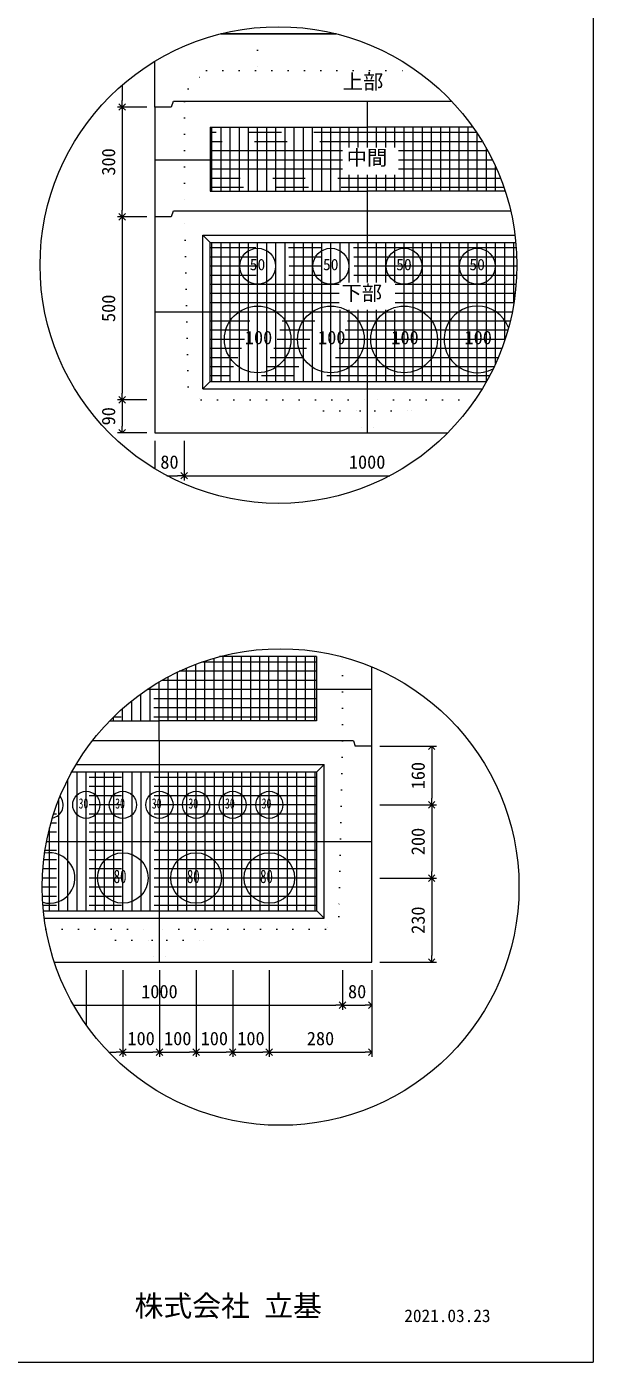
# Model space of a CAD drawing. Units: millimetres, scale not verified. Extents: x -9756 to 9756, y -4649 to 4648.
# Drawn here: x -5896 to -3685, y -3902 to 1312 of the extents above; entities that cross this region are included whole.
import ezdxf
from ezdxf.enums import TextEntityAlignment as Align

# ---------------------------------------------------------------- set-up
doc = ezdxf.new("R2010")
doc.units = ezdxf.units.MM
doc.header["$LTSCALE"] = 20
for name, pattern in [('DASHED1', [1.8, 1.2, -0.6]), ('USER2', [50.8, 31.75, -6.35, 6.35, -6.35]), ('USER5', [3.185, 0.01, -3.175])]:
    doc.linetypes.add(name, pattern=pattern)
for name, color, linetype, lineweight in [('0-2_waku', 7, 'Continuous', 18), ('0-3_gaikei', 7, 'Continuous', 18), ('0-4_kakure', 7, 'DASHED1', 5), ('0-5_sunpou', 7, 'Continuous', 5), ('0-7_hole', 7, 'Continuous', 18), ('0-8_uchigawa', 6, 'Continuous', 18), ('0-D_文字１', 7, 'Continuous', 18), ('0-E_コア部分\u3000寸法補助線3', 150, 'USER2', 18), ('0-F_コア部分\u3000寸法補助線2', 150, 'USER2', 18), ('1-0_コア部分\u3000中心補助線', 1, 'Continuous', 18), ('1-1_コア部分\u3000寸法補助線', 7, 'USER2', 5), ('1-2_uchigawa2', 6, 'USER2', 18)]:
    doc.layers.add(name, color=color, linetype=linetype, lineweight=lineweight)
doc.styles.add('ＭＳ ゴシック', font='')
doc.styles.get('ＭＳ ゴシック').set_extended_font_data('MS Gothic')

# ---------------------------------------------------------------- blocks, each defined once
blk = doc.blocks.new('_Open90')
at = {"layer": '0-5_sunpou'}
blk.add_line((0, 0), (-1, 0), dxfattribs=at)
blk.add_lwpolyline([(-0.5, 0.5), (0, 0), (-0.5, -0.5)], dxfattribs=at)

msp = doc.modelspace()

# ---------------------------------------------------------------- linework, layer by layer
at = {"layer": '0-2_waku'}
for p in [(-3685.14, 4648.37), (-9756.33, -3901.63)]:
    msp.add_line(p, (-3685.14, -3901.63), dxfattribs=at)
at = {"layer": '0-3_gaikei'}
for p, q in [((-5138.94, 1284.13), (-5031.71, 1284.13)), ((-5138.94, 1284.13), (-5031.71, 1284.13)), ((-5138.94, 1284.13), (-5031.71, 1284.13)), ((-4688.37, 1284.13), (-5138.94, 1284.13)), ((-5138.85, 1284.13), (-4688.37, 1284.13)), ((-5138.85, 1284.13), (-4688.37, 1284.13)), ((-5395.99, 998.42), (-5395.99, 1177.01)), ((-5395.99, 998.42), (-5395.99, -272.96)), ((-5331.7, 998.42), (-5395.99, 998.42)), ((-5331.7, 998.42), (-5395.99, 998.42)), ((-5324.56, 1019.85), (-5331.7, 998.42)), ((-4566.23, 1019.85), (-5323.34, 1019.85)), ((-4236.92, 1019.85), (-4567.45, 1019.85)), ((-5324.56, 591.3), (-5331.7, 569.87)), ((-4566.23, 591.3), (-5323.34, 591.3)), ((-4007.33, 591.3), (-4567.45, 591.3)), ((-5331.7, 569.87), (-5395.99, 569.87)), ((-5331.7, 569.87), (-5395.99, 569.87)), ((-5395.99, -272.96), (-4252.56, -272.96)), ((-5395.99, -272.96), (-4252.56, -272.96)), ((-5395.99, -272.96), (-4252.56, -272.96)), ((-4549.39, -1897.08), (-4549.39, -1186.88)), ((-4620.81, -1475.67), (-4613.67, -1497.09)), ((-4549.39, -1497.09), (-4613.67, -1497.09))]:
    msp.add_line(p, q, dxfattribs=at)
for points in [[(-5788.05, -2339.92), (-4549.39, -2339.92), (-4549.39, -1497.09)], [(-5769.91, -2339.92), (-4549.39, -2339.92), (-4549.39, -1497.09)], [(-4620.81, -1475.67), (-5377.93, -1475.67), (-5639.95, -1475.67)]]:
    msp.add_lwpolyline(points, dxfattribs=at)
at = {"layer": '0-4_kakure', "linetype": 'USER5', "lineweight": 18}
for p, q in [((-4996, 1284.13), (-4996, 1308.17)), ((-4996, 1284.13), (-4996, 1141.28)), ((-5266.2, 1069.85), (-5194.77, 1141.28)), ((-5194.77, 1141.28), (-4376.79, 1141.28)), ((-5266.2, 1069.85), (-5280.49, 1019.85)), ((-5280.49, 1019.85), (-5280.49, 591.3)), ((-5265.74, -94.39), (-5280.49, 591.3)), ((-5265.74, -94.39), (-5214.66, -144.39)), ((-5214.66, -144.39), (-4566.23, -144.39)), ((-4737.65, -187.25), (-4780.51, -144.39)), ((-4146.32, -144.39), (-4566.23, -144.39)), ((-4394.81, -187.25), (-4351.95, -144.39)), ((-4737.65, -187.25), (-4594.8, -187.25)), ((-4594.8, -187.25), (-4589.08, -272.96)), ((-4537.66, -187.25), (-4543.37, -272.96)), ((-4537.66, -187.25), (-4394.81, -187.25)), ((-4663.66, -1475.67), (-4663.66, -1148.03)), ((-4663.66, -1475.67), (-4678.41, -2161.35)), ((-4678.41, -2161.35), (-4729.49, -2211.35)), ((-5820.84, -2211.35), (-5377.92, -2211.35)), ((-5549.34, -2254.21), (-5592.2, -2211.35)), ((-4729.49, -2211.35), (-5377.92, -2211.35)), ((-5206.5, -2254.21), (-5163.64, -2211.35)), ((-5549.34, -2254.21), (-5406.49, -2254.21)), ((-5406.49, -2254.21), (-5400.78, -2339.92)), ((-5349.35, -2254.21), (-5355.07, -2339.92)), ((-5349.35, -2254.21), (-5206.5, -2254.21))]:
    msp.add_line(p, q, dxfattribs=at)
at = {"layer": '0-5_sunpou', "color": 150, "lineweight": 18}
for p, q in [((-5523.58, 1083.97), (-5523.58, 1024.14)), ((-5427.41, 998.42), (-5542.15, 998.42)), ((-5458.84, 998.42), (-5542.15, 998.42)), ((-5523.58, 972.71), (-5523.58, 595.58)), ((-5427.41, 569.87), (-5542.15, 569.87)), ((-5427.41, 569.87), (-5542.15, 569.87)), ((-5523.58, 544.16), (-5523.58, -118.68)), ((-5427.41, -144.39), (-5542.15, -144.39)), ((-5458.84, -144.39), (-5542.15, -144.39)), ((-5523.58, -170.1), (-5523.58, -247.24)), ((-5427.41, -272.96), (-5542.15, -272.96)), ((-5395.99, -304.38), (-5395.99, -413.93)), ((-5281.7, -304.38), (-5281.7, -459.26)), ((-5281.7, -304.38), (-5281.7, -459.26)), ((-5348.8, -440.69), (-5307.42, -440.69)), ((-5255.99, -440.69), (-4478.51, -440.69)), ((-4517.96, -1497.09), (-4297.11, -1497.09)), ((-4315.68, -1522.81), (-4315.68, -1699.94)), ((-4517.96, -1725.66), (-4297.11, -1725.66)), ((-4517.96, -1725.66), (-4297.11, -1725.66)), ((-4315.68, -1751.37), (-4315.68, -1985.65)), ((-4517.96, -2011.36), (-4297.11, -2011.36)), ((-4517.96, -2011.36), (-4297.11, -2011.36)), ((-4315.68, -2037.07), (-4315.68, -2314.21)), ((-4517.96, -2339.92), (-4297.11, -2339.92)), ((-5663.63, -2371.35), (-5663.63, -2585.23)), ((-5520.77, -2371.35), (-5520.77, -2709.54)), ((-5520.77, -2371.35), (-5520.77, -2709.54)), ((-5377.92, -2371.35), (-5377.92, -2709.54)), ((-5377.92, -2371.35), (-5377.92, -2709.54)), ((-5235.07, -2371.35), (-5235.07, -2709.54)), ((-5235.07, -2371.35), (-5235.07, -2709.54)), ((-5092.22, -2371.35), (-5092.22, -2709.54)), ((-5092.22, -2371.35), (-5092.22, -2709.54)), ((-4949.37, -2371.35), (-4949.37, -2709.54)), ((-4949.37, -2371.35), (-4949.37, -2709.54)), ((-4663.67, -2371.35), (-4663.67, -2526.22)), ((-4663.67, -2371.35), (-4663.67, -2526.22)), ((-4549.39, -2371.35), (-4549.39, -2526.22)), ((-4549.39, -2371.35), (-4549.39, -2709.54)), ((-5713.16, -2507.65), (-4689.38, -2507.65)), ((-4637.95, -2507.65), (-4575.1, -2507.65)), ((-5576.06, -2690.97), (-5546.49, -2690.97)), ((-5495.06, -2690.97), (-5403.64, -2690.97)), ((-5352.21, -2690.97), (-5260.78, -2690.97)), ((-5209.36, -2690.97), (-5117.93, -2690.97)), ((-5066.51, -2690.97), (-4975.08, -2690.97)), ((-4923.65, -2690.97), (-4575.1, -2690.97))]:
    msp.add_line(p, q, dxfattribs=at)
for centre in [(-4913.65, 381.54), (-4905.31, -2046.37)]:
    msp.add_circle(centre, 930.28, dxfattribs=at)
at = {"layer": '0-7_hole'}
for centre, radius in [((-4994.78, 377.02), 70), ((-4709.08, 377.02), 70), ((-4423.38, 377.02), 70), ((-4137.67, 377.02), 70), ((-4994.78, 91.32), 130), ((-4709.08, 91.32), 130), ((-4423.38, 91.32), 130), ((-5663.63, -1725.66), 52.85), ((-5520.77, -1725.66), 52.85), ((-5377.92, -1725.66), 52.85), ((-5235.07, -1725.66), 52.85), ((-5092.22, -1725.66), 52.85), ((-4949.37, -1725.66), 52.85), ((-5520.77, -2011.36), 98.57), ((-5235.07, -2011.36), 98.57), ((-4949.37, -2011.36), 98.57)]:
    msp.add_circle(centre, radius, dxfattribs=at)
for centre, radius, start, end in [((-4137.67, 91.32), 130, 20.66629, 298.32089), ((-5806.48, -1725.66), 52.85, 281.59033, 39.2294), ((-5806.48, -2011.36), 98.57, 253.99064, 101.55918)]:
    msp.add_arc(centre, radius, start, end, dxfattribs=at)
at = {"layer": '0-8_uchigawa'}
for p, q in [((-5209.06, 498.44), (-5180.49, 469.87)), ((-5209.06, -101.53), (-5209.06, 498.44)), ((-5180.49, 469.87), (-4566.23, 469.87)), ((-5180.49, -72.96), (-5180.49, 469.87)), ((-4566.23, 469.87), (-3987.58, 469.87)), ((-5209.06, -101.53), (-5180.49, -72.96)), ((-5209.06, -101.53), (-4118.64, -101.53)), ((-5180.49, -72.96), (-4101.97, -72.96)), ((-4763.66, -2139.93), (-4763.66, -1597.09)), ((-4735.09, -2168.5), (-4735.09, -1568.52)), ((-5830.87, -2139.93), (-4763.66, -2139.93)), ((-5827.53, -2168.5), (-4735.09, -2168.5)), ((-4735.09, -2168.5), (-4763.66, -2139.93))]:
    msp.add_line(p, q, dxfattribs=at)
for points in [[(-5209.06, 498.44), (-4566.23, 498.44), (-3990.75, 498.44)], [(-5719.9, -1597.09), (-5377.92, -1597.09), (-4763.66, -1597.09), (-4735.09, -1568.52)], [(-5703.47, -1568.52), (-5377.92, -1568.52), (-4735.09, -1568.52)]]:
    msp.add_lwpolyline(points, dxfattribs=at)
at = {"layer": '0-E_コア部分\u3000寸法補助線3'}
for p, q in [((-5173.35, 669.86), (-5173.35, 919.86)), ((-5101.92, 669.86), (-5101.92, 919.86)), ((-5030.5, 669.86), (-5030.5, 919.86)), ((-4959.07, 669.86), (-4959.07, 919.86)), ((-4887.64, 669.86), (-4887.64, 919.86)), ((-4816.22, 669.86), (-4816.22, 919.86)), ((-4744.79, 669.86), (-4744.79, 919.86)), ((-4673.37, 669.86), (-4673.37, 919.86)), ((-4601.94, 840.94), (-4601.94, 919.86)), ((-4530.51, 840.94), (-4530.51, 919.86)), ((-4459.09, 840.94), (-4459.09, 919.86)), ((-4387.66, 669.86), (-4387.66, 919.86)), ((-4316.24, 669.86), (-4316.24, 919.86)), ((-4244.81, 669.86), (-4244.81, 919.86)), ((-4173.39, 669.86), (-4173.39, 919.86)), ((-4101.96, 669.86), (-4101.96, 836.04)), ((-4663.44, 827), (-5180.49, 827)), ((-4096.97, 827), (-4444.87, 827)), ((-4663.44, 755.58), (-5180.49, 755.58)), ((-4601.94, 669.86), (-4601.94, 734)), ((-4530.51, 669.86), (-4530.51, 734)), ((-4459.09, 669.86), (-4459.09, 734)), ((-4061.88, 755.58), (-4444.87, 755.58)), ((-4030.53, 669.86), (-4030.53, 673.97)), ((-5173.35, -72.96), (-5173.35, 469.87)), ((-5101.92, -72.96), (-5101.92, 469.87)), ((-5030.5, -72.96), (-5030.5, 469.87)), ((-4959.07, -72.96), (-4959.07, 469.87)), ((-4887.64, -72.96), (-4887.64, 469.87)), ((-4816.22, -72.96), (-4816.22, 469.87)), ((-4744.79, -72.96), (-4744.79, 469.87)), ((-4673.37, 313.58), (-4673.37, 469.87)), ((-4601.94, 313.58), (-4601.94, 469.87)), ((-4530.51, 313.58), (-4530.51, 469.87)), ((-4459.09, 313.58), (-4459.09, 469.87)), ((-4387.66, -72.96), (-4387.66, 469.87)), ((-4316.24, -72.96), (-4316.24, 469.87)), ((-4244.81, -72.96), (-4244.81, 469.87)), ((-4173.39, -72.96), (-4173.39, 469.87)), ((-4101.96, -72.96), (-4101.96, 469.87)), ((-4030.53, 89.12), (-4030.53, 469.87)), ((-3985.79, 448.44), (-5180.49, 448.44)), ((-3983.39, 377.02), (-5180.49, 377.02)), ((-4676.58, 305.59), (-5180.49, 305.59)), ((-3986.48, 305.59), (-4458.02, 305.59)), ((-4676.58, 234.17), (-5180.49, 234.17)), ((-3995.13, 234.17), (-4458.02, 234.17)), ((-4009.48, 162.74), (-5180.49, 162.74)), ((-4673.37, -72.96), (-4673.37, 206.64)), ((-4601.94, -72.96), (-4601.94, 206.64)), ((-4530.51, -72.96), (-4530.51, 206.64)), ((-4459.09, -72.96), (-4459.09, 206.64)), ((-4029.81, 91.32), (-5180.49, 91.32)), ((-4056.55, 19.89), (-5180.49, 19.89)), ((-4090.33, -51.54), (-5180.49, -51.54)), ((-5272, -1397.1), (-5272, -1191.42)), ((-5200.58, -1397.1), (-5200.58, -1164.2)), ((-5129.15, -1397.1), (-5129.15, -1147.11)), ((-5057.72, -1397.1), (-5057.72, -1147.11)), ((-4986.3, -1397.1), (-4986.3, -1147.11)), ((-4914.87, -1397.1), (-4914.87, -1147.11)), ((-4843.45, -1397.1), (-4843.45, -1147.11)), ((-4772.02, -1397.1), (-4772.02, -1147.11)), ((-4764.88, -1239.96), (-5369.11, -1239.96)), ((-5343.43, -1397.1), (-5343.43, -1225.73)), ((-5414.85, -1397.1), (-5414.85, -1268.06)), ((-5486.28, -1397.1), (-5486.28, -1319.82)), ((-4764.88, -1311.39), (-5475.57, -1311.39)), ((-5557.71, -1397.1), (-5557.71, -1383.21)), ((-5699.34, -2139.93), (-5699.34, -1597.09)), ((-5627.91, -2139.93), (-5627.91, -1597.09)), ((-5556.49, -2139.93), (-5556.49, -1597.09)), ((-5485.06, -2139.93), (-5485.06, -1597.09)), ((-5413.64, -2139.93), (-5413.64, -1597.09)), ((-5342.21, -2139.93), (-5342.21, -1597.09)), ((-5270.78, -2139.93), (-5270.78, -1597.09)), ((-5199.36, -2139.93), (-5199.36, -1597.09)), ((-5127.93, -2139.93), (-5127.93, -1597.09)), ((-5056.51, -2139.93), (-5056.51, -1597.09)), ((-4985.08, -2139.93), (-4985.08, -1597.09)), ((-4913.65, -2139.93), (-4913.65, -1597.09)), ((-4842.23, -2139.93), (-4842.23, -1597.09)), ((-4770.8, -2139.93), (-4770.8, -1597.09)), ((-4763.66, -1618.52), (-5731.35, -1618.52)), ((-5770.76, -2139.93), (-5770.76, -1705.21)), ((-4763.66, -1689.94), (-5764.59, -1689.94)), ((-4763.66, -1761.37), (-5790.85, -1761.37)), ((-4763.66, -1832.79), (-5810.73, -1832.79)), ((-4763.66, -1904.22), (-5824.66, -1904.22)), ((-4763.66, -1975.65), (-5832.89, -1975.65)), ((-4763.66, -2047.07), (-5835.58, -2047.07)), ((-4763.66, -2118.5), (-5832.78, -2118.5))]:
    msp.add_line(p, q, dxfattribs=at)
at = {"layer": '0-F_コア部分\u3000寸法補助線2'}
for p, q in [((-5137.63, 669.86), (-5137.63, 919.86)), ((-5066.21, 669.86), (-5066.21, 919.86)), ((-4994.78, 669.86), (-4994.78, 919.86)), ((-4923.36, 669.86), (-4923.36, 919.86)), ((-4780.51, 669.86), (-4780.51, 919.86)), ((-4637.65, 840.94), (-4637.65, 919.86)), ((-4494.8, 840.94), (-4494.8, 919.86)), ((-4351.95, 669.86), (-4351.95, 919.86)), ((-4209.1, 669.86), (-4209.1, 919.86)), ((-4117.48, 862.71), (-5180.49, 862.71)), ((-4637.65, 669.86), (-4637.65, 734)), ((-4494.8, 669.86), (-4494.8, 734)), ((-4066.25, 669.86), (-4066.25, 765.36)), ((-4047.08, 719.86), (-5180.49, 719.86)), ((-5066.21, -72.96), (-5066.21, 469.87)), ((-4994.78, -72.96), (-4994.78, 469.87)), ((-4923.36, -72.96), (-4923.36, 469.87)), ((-4780.51, -72.96), (-4780.51, 469.87)), ((-4637.65, 313.58), (-4637.65, 469.87)), ((-4494.8, 313.58), (-4494.8, 469.87)), ((-4351.95, -72.96), (-4351.95, 469.87)), ((-4209.1, -72.96), (-4209.1, 469.87)), ((-4066.25, -2.27), (-4066.25, 469.87)), ((-3983.9, 412.73), (-5180.49, 412.73)), ((-4676.58, 269.88), (-5180.49, 269.88)), ((-3990.1, 269.88), (-4458.02, 269.88)), ((-4637.65, -72.96), (-4637.65, 206.64)), ((-4494.8, -72.96), (-4494.8, 206.64)), ((-4018.87, 127.03), (-5180.49, 127.03)), ((-4072.52, -15.82), (-5180.49, -15.82)), ((-5164.86, -1397.1), (-5164.86, -1153.04)), ((-5022.01, -1397.1), (-5022.01, -1147.11)), ((-4879.16, -1397.1), (-4879.16, -1147.11)), ((-5307.71, -1397.1), (-5307.71, -1207.64)), ((-4764.88, -1204.25), (-5300.57, -1204.25)), ((-5450.57, -1397.1), (-5450.57, -1292.65)), ((-4764.88, -1347.1), (-5518.84, -1347.1)), ((-5592.2, -2139.93), (-5592.2, -1597.09)), ((-5449.35, -2139.93), (-5449.35, -1597.09)), ((-5306.5, -2139.93), (-5306.5, -1597.09)), ((-5163.64, -2139.93), (-5163.64, -1597.09)), ((-5020.79, -2139.93), (-5020.79, -1597.09)), ((-4877.94, -2139.93), (-4877.94, -1597.09)), ((-4763.66, -1654.23), (-5748.89, -1654.23)), ((-5735.05, -2139.93), (-5735.05, -1625.74)), ((-5806.48, -2139.93), (-5806.48, -1815.5)), ((-4763.66, -1797.08), (-5801.56, -1797.08)), ((-4763.66, -1939.93), (-5829.47, -1939.93)), ((-4763.66, -2082.79), (-5834.87, -2082.79))]:
    msp.add_line(p, q, dxfattribs=at)
at = {"layer": '1-0_コア部分\u3000中心補助線'}
for p, q in [((-4566.23, 840.94), (-4566.23, 1019.85)), ((-4663.44, 791.29), (-5395.99, 791.29)), ((-4078.48, 791.29), (-4444.87, 791.29)), ((-4566.23, 591.3), (-4566.23, 734)), ((-4566.23, 313.58), (-4566.23, 591.3)), ((-5394.77, 198.45), (-4001.57, 198.45)), ((-4566.23, -272.96), (-4566.23, 206.64)), ((-5379.14, -1475.67), (-5379.14, -1245.82)), ((-4551.82, -1275.67), (-5426.3, -1275.67)), ((-5377.92, -2339.92), (-5377.92, -1475.67)), ((-5818.42, -1868.51), (-4549.38, -1868.51))]:
    msp.add_line(p, q, dxfattribs=at)
at = {"layer": '1-1_コア部分\u3000寸法補助線'}
for p, q in [((-4140.19, 898.43), (-5180.49, 898.43)), ((-5137.63, 669.86), (-5137.63, 919.86)), ((-4994.78, 669.86), (-4994.78, 919.86)), ((-4851.93, 669.86), (-4851.93, 919.86)), ((-4709.08, 669.86), (-4709.08, 919.86)), ((-4423.38, 669.86), (-4423.38, 919.86)), ((-4280.52, 669.86), (-4280.52, 919.86)), ((-4137.67, 669.86), (-4137.67, 894.64)), ((-4033.97, 684.15), (-5180.49, 684.15)), ((-5137.63, -72.96), (-5137.63, 469.87)), ((-4994.78, -72.96), (-4994.78, 469.87)), ((-4851.93, -72.96), (-4851.93, 469.87)), ((-4709.08, -72.96), (-4709.08, 469.87)), ((-4423.38, -72.96), (-4423.38, 469.87)), ((-4280.52, -72.96), (-4280.52, 469.87)), ((-4137.67, -72.96), (-4137.67, 469.87)), ((-3994.82, 236.08), (-3994.82, 469.87)), ((-3984.25, 341.31), (-5180.49, 341.31)), ((-4042.35, 55.6), (-5180.49, 55.6)), ((-5236.29, -1397.1), (-5236.29, -1176.97)), ((-4764.88, -1168.53), (-5213.22, -1168.53)), ((-5093.44, -1397.1), (-5093.44, -1147.11)), ((-4950.59, -1397.1), (-4950.59, -1147.11)), ((-4807.73, -1397.1), (-4807.73, -1147.11)), ((-5521.99, -1397.1), (-5521.99, -1349.88)), ((-4764.88, -1382.81), (-5557.3, -1382.81)), ((-5663.63, -2139.93), (-5663.63, -1597.09)), ((-5520.77, -2139.93), (-5520.77, -1597.09)), ((-5235.07, -2139.93), (-5235.07, -1597.09)), ((-5092.22, -2139.93), (-5092.22, -1597.09)), ((-4949.37, -2139.93), (-4949.37, -1597.09)), ((-4806.52, -2139.93), (-4806.52, -1597.09)), ((-4763.66, -1725.66), (-5778.55, -1725.66)), ((-5806.48, -2139.93), (-5806.48, -1815.5)), ((-4763.66, -2011.36), (-5834.92, -2011.36))]:
    msp.add_line(p, q, dxfattribs=at)
at = {"layer": '1-2_uchigawa2'}
for p, q in [((-5180.49, 919.86), (-4566.23, 919.86)), ((-5180.49, 919.86), (-5180.49, 669.86)), ((-4154.95, 919.86), (-4566.23, 919.86)), ((-5180.49, 669.86), (-4566.23, 669.86)), ((-4029.19, 669.86), (-4566.23, 669.86)), ((-4764.88, -1147.11), (-5143.49, -1147.11)), ((-4764.88, -1147.11), (-4764.88, -1397.1)), ((-5571.53, -1397.1), (-5379.14, -1397.1)), ((-4764.88, -1397.1), (-5379.14, -1397.1))]:
    msp.add_line(p, q, dxfattribs=at)

# ---------------------------------------------------------------- block references
at = {"layer": '0-5_sunpou', "xscale": 25.7133, "yscale": 25.7133}
for p, rotation in [((-5523.58, 998.42), 270), ((-5523.58, 998.42), 90), ((-5523.58, 569.87), 270), ((-5523.58, 569.87), 90), ((-5523.58, -144.39), 270), ((-5523.58, -144.39), 90), ((-5523.58, -272.96), 270), ((-5281.7, -440.69), 180), ((-4315.68, -1497.09), 90), ((-4315.68, -1725.66), 270), ((-4315.68, -1725.66), 90), ((-4315.68, -2011.36), 270), ((-4315.68, -2011.36), 90), ((-4315.68, -2339.92), 270), ((-4663.67, -2507.65), 180), ((-5520.77, -2690.97), 180), ((-5377.92, -2690.97), 180), ((-5235.07, -2690.97), 180), ((-5092.22, -2690.97), 180), ((-4949.37, -2690.97), 180)]:
    msp.add_blockref('_Open90', p, dxfattribs=dict(at, rotation=rotation))
for p in [(-5281.7, -440.69), (-4663.67, -2507.65), (-4549.39, -2507.65), (-5520.77, -2690.97), (-5377.92, -2690.97), (-5235.07, -2690.97), (-5092.22, -2690.97), (-4949.37, -2690.97), (-4549.39, -2690.97)]:
    msp.add_blockref('_Open90', p, dxfattribs=at)

# ---------------------------------------------------------------- texts
at = {"layer": '0-5_sunpou', "style": 'ＭＳ ゴシック'}
for s, p in [('300', (-5535.01, 730.58)), ('500', (-5535.01, 159.17)), ('90', (-5535.01, -244.39)), ('160', (-4327.1, -1664.94)), ('200', (-4327.1, -1922.08)), ('230', (-4327.1, -2229.21))]:
    msp.add_text(s, height=52.36, rotation=90, dxfattribs=at).set_placement(p, align=Align.BOTTOM_LEFT)
for s, p in [('80', (-5374.56, -429.26)), ('1000', (-4638.87, -429.26)), ('1000', (-5449.35, -2496.22)), ('80', (-4642.24, -2496.22)), ('100', (-5502.92, -2679.54)), ('100', (-5360.07, -2679.54)), ('100', (-5217.21, -2679.54)), ('100', (-5074.36, -2679.54)), ('280', (-4802.95, -2679.54))]:
    msp.add_text(s, height=52.36, dxfattribs=at).set_placement(p, align=Align.BOTTOM_LEFT)
at = {"layer": '0-D_文字１', "style": 'ＭＳ ゴシック'}
for s, height, p in [('上部', 58.18, (-4663.06, 1050.73)), ('中間', 58.18, (-4647.74, 754.18)), ('50', 44.51, (-5025.63, 347.96)), ('50', 44.51, (-4739.92, 347.96)), ('50', 44.51, (-4454.22, 347.96)), ('50', 44.51, (-4168.52, 347.96)), ('下部', 58.18, (-4668.04, 225.92)), ('100', 52.36, (-5044.7, 56.78)), ('100', 52.36, (-4759, 56.78)), ('100', 52.36, (-4473.29, 56.78)), ('100', 52.36, (-4187.59, 56.78)), ('株式会社 立基', 82.47, (-5475.2, -3747.18)), ('2021.03.23', 49.48, (-4422.64, -3759.51))]:
    msp.add_text(s, height=height, dxfattribs=at).set_placement(p, align=Align.BOTTOM_LEFT)
at = {"layer": '0-D_文字１', "style": 'ＭＳ ゴシック', "width": 0.7}
for s, height, p in [('30', 40.06, (-5693.63, -1752.13)), ('30', 40.06, (-5550.78, -1752.13)), ('30', 40.06, (-5407.93, -1752.13)), ('30', 40.06, (-5265.08, -1752.13)), ('30', 40.06, (-5122.23, -1752.13)), ('30', 40.06, (-4979.37, -1752.13)), ('80', 52.36, (-5556.59, -2046.62)), ('80', 52.36, (-5270.88, -2046.62)), ('80', 52.36, (-4985.18, -2046.62))]:
    msp.add_text(s, height=height, dxfattribs=at).set_placement(p, align=Align.BOTTOM_LEFT)

doc.saveas('drawing.dxf')
